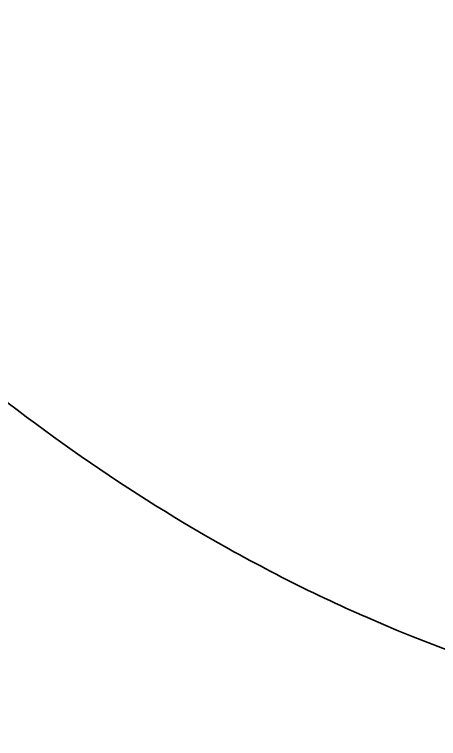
# Model space of a CAD drawing. Header units: millimetres. Extents: x 0 to 1845, y -1231 to 1016.
# Drawn here: x 70.31 to 73.61, y 958.57 to 964.22 of the extents above; entities that cross this region are included whole.
import ezdxf

# ---------------------------------------------------------------- set-up
doc = ezdxf.new("R2010")
doc.units = ezdxf.units.MM
doc.layers.add('Blocks', color=7, linetype='Continuous')
doc.layers.add('Blocks$Inner', color=7, linetype='Continuous', lineweight=25, true_color=0x007f00)
doc.layers.add('Blocks$Outline', color=7, linetype='Continuous', lineweight=35, true_color=0xff3f3f)

# ---------------------------------------------------------------- blocks, each defined once
blk = doc.blocks.new('Falcon Lounge Chair Front')
at = {"layer": 'Blocks$Inner'}
blk.add_open_spline([(76.9113, 958.6572), (75.6684, 958.6572), (74.4028, 958.9445), (73.1825, 959.4605), (72.7333, 959.6504), (72.2895, 959.8715), (71.8536, 960.1213), (71.0592, 960.5763), (70.2935, 961.1247), (69.5688, 961.7527), (68.465, 962.7093), (67.4731, 963.8352), (65.8614, 966.2249), (65.2339, 967.4499), (64.7811, 968.7068)], degree=3, knots=[41.153478, 41.153478, 41.153478, 41.153478, 45.583183, 45.583183, 45.583183, 47.203802, 47.203802, 47.203802, 50.159171, 50.159171, 50.159171, 54.663347, 54.663347, 58.827161, 58.827161, 58.827161, 58.827161], dxfattribs=at)
at = {"layer": 'Blocks$Outline'}
blk.add_rational_spline([(52.9769, 1001.4699), (50.3383, 999.5686), (47.6997, 997.6673), (28.3847, 983.7493), (32.8677, 953.755), (63.7494, 747.1353), (119.66, 551.3112)], [0.998681745094, 0.998681745094, 0.998681745094, 0.792652414876, 0.998681745094, 0.963729987554, 0.937195781218], degree=2, knots=[-795.571784, -795.571784, -795.571784, -795.544303, -795.544303, -743.229829, -743.229829, -312.89021, -312.89021, -312.89021], dxfattribs=at)
blk.add_open_spline([(67.6027, 963.7778), (68.2051, 963.0431), (68.8641, 962.3634), (69.5688, 961.7527), (70.2935, 961.1247), (71.0592, 960.5763), (71.8536, 960.1213), (72.2895, 959.8715), (72.7333, 959.6504), (73.1825, 959.4605), (74.4028, 958.9445), (75.6684, 958.6572), (76.9113, 958.6572)], degree=3, knots=[-79.217144, -79.217144, -79.217144, -79.217144, -76.34175, -76.34175, -76.34175, -73.386381, -73.386381, -73.386381, -71.765762, -71.765762, -71.765762, -67.336057, -67.336057, -67.336057, -67.336057], dxfattribs=at)

msp = doc.modelspace()

# ---------------------------------------------------------------- block references
at = {"layer": 'Blocks'}
msp.add_blockref('Falcon Lounge Chair Front', (0, 0), dxfattribs=at)

doc.saveas('drawing.dxf')
